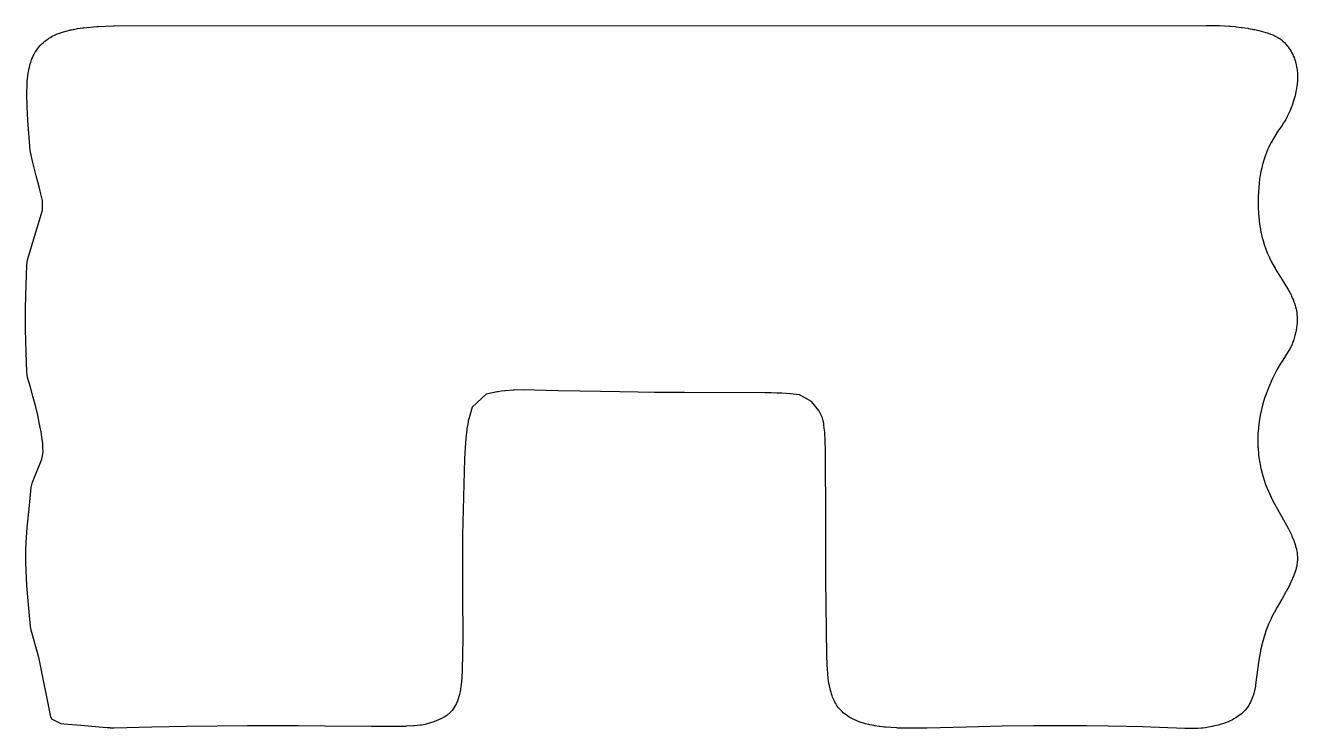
# Model space of a CAD drawing. Header units: millimetres. Extents: x 73.6 to 173.5, y -158 to -94.8.
# Drawn here: x 164.098 to 166.308, y -137.595 to -136.373 of the extents above; entities that cross this region are included whole.
import ezdxf

# ---------------------------------------------------------------- set-up
doc = ezdxf.new("R2010")
doc.units = ezdxf.units.MM
doc.layers.add('F.Mask', color=201, linetype='CONTINUOUS', true_color=0xd864ff)

msp = doc.modelspace()

# ---------------------------------------------------------------- linework, layer by layer
at = {"layer": 'F.Mask', "linetype": 'CONTINUOUS'}
for p, q in [((164.152119, -136.388207), (164.15776, -136.385969)), ((164.15776, -136.385969), (164.160129, -136.385127)), ((164.160129, -136.385127), (164.166714, -136.38305)), ((164.166714, -136.38305), (164.168763, -136.38247)), ((164.168763, -136.38247), (164.176328, -136.380578)), ((164.176328, -136.380578), (164.178177, -136.380169)), ((164.178177, -136.380169), (164.186796, -136.378507)), ((164.186796, -136.378507), (164.188338, -136.378245)), ((164.188338, -136.378245), (164.197695, -136.376871)), ((164.197695, -136.376871), (164.199665, -136.37664)), ((164.199665, -136.37664), (164.222336, -136.374625)), ((164.222336, -136.374625), (164.224305, -136.374508)), ((164.224305, -136.374508), (164.251028, -136.373684)), ((164.251028, -136.373684), (164.252114, -136.373667)), ((164.252114, -136.373667), (166.150172, -136.372751)), ((166.150172, -136.372751), (166.157582, -136.372742)), ((166.157582, -136.372742), (166.158484, -136.372751)), ((166.158484, -136.372751), (166.171452, -136.373038)), ((166.171452, -136.373038), (166.172645, -136.373083)), ((166.172645, -136.373083), (166.189874, -136.374016)), ((166.189874, -136.374016), (166.190952, -136.374092)), ((166.190952, -136.374092), (166.20024, -136.374887)), ((166.20024, -136.374887), (166.201234, -136.374986)), ((166.201234, -136.374986), (166.210954, -136.376074)), ((166.210954, -136.376074), (166.211957, -136.376202)), ((166.211957, -136.376202), (166.221818, -136.37762)), ((166.221818, -136.37762), (166.223036, -136.377818)), ((166.223036, -136.377818), (166.232537, -136.379541)), ((166.232537, -136.379541), (166.234133, -136.379869)), ((166.234133, -136.379869), (166.243089, -136.381921)), ((166.243089, -136.381921), (166.245053, -136.38243)), ((166.245053, -136.38243), (166.253146, -136.384784)), ((166.253146, -136.384784), (166.255601, -136.385597)), ((166.255601, -136.385597), (166.262886, -136.38831)), ((164.121495, -136.410245), (164.123886, -136.407506)), ((164.123886, -136.407506), (164.126482, -136.404835)), ((164.126482, -136.404835), (164.129234, -136.402288)), ((164.129234, -136.402288), (164.132025, -136.39996)), ((164.132025, -136.39996), (164.135315, -136.397494)), ((164.135315, -136.397494), (164.138106, -136.395603)), ((164.138106, -136.395603), (164.142064, -136.39319)), ((164.142064, -136.39319), (164.144847, -136.391661)), ((164.144847, -136.391661), (164.149581, -136.389333)), ((164.149581, -136.389333), (164.152119, -136.388207)), ((166.262886, -136.38831), (166.265038, -136.389194)), ((166.265038, -136.389194), (166.267707, -136.390395)), ((166.267707, -136.390395), (166.26941, -136.391219)), ((166.26941, -136.391219), (166.271914, -136.392518)), ((166.271914, -136.392518), (166.273824, -136.393585)), ((166.273824, -136.393585), (166.275779, -136.394758)), ((166.275779, -136.394758), (166.278018, -136.396221)), ((166.278018, -136.396221), (166.279565, -136.39732)), ((166.279565, -136.39732), (166.28176, -136.399014)), ((166.28176, -136.399014), (166.282814, -136.399898)), ((166.282814, -136.399898), (166.285319, -136.402215)), ((166.285319, -136.402215), (166.286095, -136.403007)), ((166.286095, -136.403007), (166.288152, -136.405302)), ((166.288152, -136.405302), (166.290354, -136.40799)), ((166.290354, -136.40799), (166.291928, -136.410064)), ((164.1089, -136.432376), (164.109989, -136.42961)), ((164.109989, -136.42961), (164.111774, -136.425582)), ((164.111774, -136.425582), (164.11325, -136.422637)), ((164.11325, -136.422637), (164.115193, -136.419178)), ((164.115193, -136.419178), (164.117088, -136.416173)), ((164.117088, -136.416173), (164.119225, -136.413136)), ((164.119225, -136.413136), (164.121495, -136.410245)), ((166.291928, -136.410064), (166.293959, -136.412959)), ((166.293959, -136.412959), (166.295335, -136.415081)), ((166.295335, -136.415081), (166.297089, -136.418013)), ((166.297089, -136.418013), (166.298307, -136.420223)), ((166.298307, -136.420223), (166.299793, -136.423168)), ((166.299793, -136.423168), (166.300848, -136.42546)), ((166.300848, -136.42546), (166.302091, -136.428439)), ((166.302091, -136.428439), (166.302939, -136.430683)), ((164.103477, -136.452941), (164.1046, -136.447184)), ((164.1046, -136.447184), (164.105096, -136.445013)), ((164.105096, -136.445013), (164.106506, -136.439619)), ((164.106506, -136.439619), (164.107299, -136.437003)), ((164.107299, -136.437003), (164.1089, -136.432376)), ((166.302939, -136.430683), (166.303998, -136.433807)), ((166.303998, -136.433807), (166.304652, -136.435963)), ((166.304652, -136.435963), (166.305505, -136.439141)), ((166.305505, -136.439141), (166.306005, -136.441263)), ((166.306005, -136.441263), (166.306667, -136.444522)), ((166.306667, -136.444522), (166.307018, -136.446564)), ((166.307018, -136.446564), (166.3075, -136.449966)), ((166.3075, -136.449966), (166.307713, -136.451837)), ((166.307713, -136.451837), (166.30801, -136.455314)), ((164.100637, -136.490986), (164.101184, -136.4735)), ((164.101184, -136.4735), (164.101381, -136.470732)), ((164.101381, -136.470732), (164.103043, -136.455777)), ((164.103043, -136.455777), (164.103477, -136.452941)), ((166.308091, -136.467895), (166.307474, -136.475532)), ((166.30801, -136.455314), (166.308116, -136.457101)), ((166.308201, -136.465595), (166.308091, -136.467895)), ((166.308116, -136.457101), (166.308234, -136.460667)), ((166.30825, -136.462325), (166.308201, -136.465595)), ((166.308234, -136.460667), (166.30825, -136.462325)), ((164.100628, -136.492791), (164.100637, -136.490986)), ((164.101074, -136.513151), (164.100628, -136.492791)), ((166.30387, -136.49504), (166.303356, -136.497008)), ((166.305525, -136.487861), (166.30387, -136.49504)), ((166.305976, -136.48555), (166.305525, -136.487861)), ((166.307144, -136.478275), (166.305976, -136.48555)), ((166.307474, -136.475532), (166.307144, -136.478275)), ((164.101119, -136.514301), (164.101074, -136.513151)), ((164.102411, -136.537267), (164.101119, -136.514301)), ((166.298079, -136.513339), (166.295863, -136.51892)), ((166.298615, -136.511896), (166.298079, -136.513339)), ((166.300828, -136.505505), (166.298615, -136.511896)), ((166.301347, -136.503877), (166.300828, -136.505505)), ((166.303356, -136.497008), (166.301347, -136.503877)), ((164.102464, -136.538041), (164.102411, -136.537267)), ((164.106548, -136.59004), (164.102464, -136.538041)), ((166.284977, -136.54079), (166.284075, -136.542219)), ((166.286664, -136.537969), (166.284977, -136.54079)), ((166.287656, -136.536197), (166.286664, -136.537969)), ((166.290053, -136.531605), (166.287656, -136.536197)), ((166.290843, -136.529991), (166.290053, -136.531605)), ((166.295166, -136.520553), (166.290843, -136.529991)), ((166.295863, -136.51892), (166.295166, -136.520553)), ((166.270245, -136.562589), (166.266178, -136.56918)), ((166.274161, -136.556665), (166.270245, -136.562589)), ((166.281285, -136.5464), (166.274161, -136.556665)), ((166.281577, -136.545969), (166.281285, -136.5464)), ((166.284075, -136.542219), (166.281577, -136.545969)), ((166.258123, -136.584509), (166.256172, -136.588861)), ((166.260095, -136.580392), (166.258123, -136.584509)), ((166.26211, -136.576461), (166.260095, -136.580392)), ((166.266178, -136.56918), (166.26211, -136.576461)), ((164.107411, -136.595479), (164.106548, -136.59004)), ((164.110602, -136.608725), (164.107411, -136.595479)), ((166.250695, -136.603379), (166.24902, -136.608725)), ((166.252445, -136.598301), (166.250695, -136.603379)), ((166.254281, -136.59346), (166.252445, -136.598301)), ((166.256172, -136.588861), (166.254281, -136.59346)), ((164.110623, -136.608813), (164.110602, -136.608725)), ((164.113966, -136.622514), (164.110623, -136.608813)), ((164.114007, -136.622684), (164.113966, -136.622514)), ((164.116917, -136.634409), (164.114007, -136.622684)), ((166.244652, -136.626447), (166.243454, -136.632934)), ((166.245992, -136.620252), (166.244652, -136.626447)), ((166.247456, -136.614314), (166.245992, -136.620252)), ((166.24902, -136.608725), (166.247456, -136.614314)), ((164.116922, -136.634428), (164.116917, -136.634409)), ((164.119471, -136.644519), (164.116922, -136.634428)), ((164.119526, -136.644735), (164.119471, -136.644519)), ((164.121696, -136.653208), (164.119525, -136.644735)), ((164.119525, -136.644735), (164.119526, -136.644735)), ((166.241499, -136.646919), (166.240777, -136.654374)), ((166.242396, -136.639759), (166.241499, -136.646919)), ((166.243454, -136.632934), (166.242396, -136.639759)), ((164.121697, -136.653208), (164.121696, -136.653208)), ((164.121733, -136.653349), (164.121697, -136.653208)), ((164.123641, -136.660637), (164.121733, -136.653349)), ((164.123644, -136.660651), (164.12364, -136.660637)), ((164.12364, -136.660637), (164.123641, -136.660637)), ((164.123645, -136.660651), (164.123644, -136.660651)), ((164.127986, -136.677061), (164.123645, -136.660651)), ((166.239898, -136.670428), (166.239764, -136.678987)), ((166.240238, -136.662209), (166.239898, -136.670428)), ((166.240777, -136.654374), (166.240238, -136.662209)), ((164.101819, -136.780008), (164.127714, -136.693663)), ((164.127714, -136.693663), (164.127986, -136.677061)), ((166.239764, -136.678987), (166.239858, -136.687879)), ((166.239858, -136.687879), (166.240405, -136.700235)), ((166.240405, -136.700235), (166.241364, -136.711084)), ((166.241364, -136.711084), (166.241528, -136.712532)), ((166.241528, -136.712532), (166.242832, -136.722008)), ((166.242832, -136.722008), (166.243045, -136.723338)), ((166.243045, -136.723338), (166.244653, -136.732089)), ((166.244653, -136.732089), (166.244958, -136.733548)), ((166.244958, -136.733548), (166.246878, -136.7417)), ((166.246878, -136.7417), (166.247232, -136.74306)), ((166.247232, -136.74306), (166.249408, -136.750676)), ((166.249408, -136.750676), (166.249832, -136.75204)), ((166.249832, -136.75204), (166.252445, -136.759773)), ((166.252445, -136.759773), (166.255532, -136.767743)), ((164.100366, -136.788947), (164.101819, -136.780008)), ((166.255532, -136.767743), (166.258809, -136.775239)), ((166.258809, -136.775239), (166.261933, -136.781688)), ((166.261933, -136.781688), (166.262612, -136.783005)), ((166.262612, -136.783005), (166.26913, -136.794922)), ((164.098715, -136.842672), (164.100366, -136.788947)), ((166.26913, -136.794922), (166.26995, -136.796328)), ((166.26995, -136.796328), (166.284264, -136.819424)), ((166.284264, -136.819424), (166.284264, -136.819425)), ((166.284264, -136.819425), (166.284466, -136.819753)), ((166.284466, -136.819753), (166.290777, -136.830072)), ((164.098275, -136.863487), (164.098714, -136.84272)), ((164.098713, -136.842719), (164.098715, -136.842672)), ((164.098714, -136.84272), (164.098713, -136.842719)), ((166.290777, -136.830072), (166.291767, -136.831796)), ((166.291767, -136.831796), (166.296878, -136.841289)), ((166.296878, -136.841289), (166.297923, -136.843395)), ((166.297923, -136.843395), (166.299739, -136.847383)), ((166.299739, -136.847383), (166.300504, -136.849197)), ((166.300504, -136.849197), (166.302069, -136.853218)), ((164.098135, -136.881783), (164.098273, -136.863613)), ((164.098273, -136.863613), (164.098275, -136.863487)), ((166.302069, -136.853218), (166.302856, -136.855462)), ((166.302856, -136.855462), (166.304084, -136.859386)), ((166.304084, -136.859386), (166.304744, -136.861793)), ((166.304744, -136.861793), (166.305677, -136.865737)), ((166.305677, -136.865737), (166.306209, -136.868465)), ((166.306209, -136.868465), (166.306818, -136.872421)), ((166.306818, -136.872421), (166.307142, -136.8753)), ((164.098135, -136.882457), (164.098135, -136.881783)), ((164.098304, -136.900414), (164.098135, -136.882457)), ((166.307341, -136.889706), (166.306883, -136.894782)), ((166.307142, -136.8753), (166.30744, -136.879506)), ((166.30748, -136.886921), (166.307341, -136.889706)), ((166.30744, -136.879506), (166.307526, -136.882329)), ((166.307526, -136.882329), (166.30748, -136.886921)), ((164.098312, -136.900946), (164.098304, -136.900414)), ((164.09878, -136.921434), (164.098312, -136.900946)), ((166.303067, -136.91382), (166.300914, -136.920867)), ((166.303638, -136.911718), (166.303067, -136.91382)), ((166.305146, -136.905379), (166.303638, -136.911718)), ((166.305627, -136.902981), (166.305146, -136.905379)), ((166.306557, -136.897335), (166.305627, -136.902981)), ((166.306883, -136.894782), (166.306557, -136.897335)), ((164.098791, -136.921858), (164.09878, -136.921434)), ((164.100558, -136.976193), (164.098791, -136.921858)), ((166.294934, -136.934948), (166.279567, -136.95906)), ((166.298256, -136.928246), (166.294934, -136.934948)), ((166.300282, -136.922745), (166.298256, -136.928246)), ((166.300914, -136.920867), (166.300282, -136.922745)), ((166.278782, -136.960364), (166.272451, -136.971506)), ((166.279567, -136.95906), (166.278782, -136.960364)), ((164.101924, -136.984787), (164.100558, -136.976193)), ((166.271779, -136.972756), (166.26476, -136.986595)), ((166.272451, -136.971506), (166.271779, -136.972756)), ((164.106732, -137.001339), (164.101924, -136.984787)), ((164.1117, -137.019358), (164.106732, -137.001339)), ((166.257637, -137.002839), (166.254269, -137.01164)), ((166.261155, -136.994492), (166.257637, -137.002839)), ((166.26476, -136.986595), (166.261155, -136.994492)), ((164.115907, -137.035548), (164.1117, -137.019358)), ((164.898548, -137.013726), (164.874165, -137.036414)), ((164.917952, -137.009631), (164.898548, -137.013726)), ((164.919384, -137.009365), (164.917952, -137.009631)), ((164.924872, -137.008483), (164.919384, -137.009365)), ((164.930776, -137.007778), (164.924872, -137.008483)), ((164.932255, -137.007638), (164.930776, -137.007778)), ((164.945651, -137.006707), (164.932255, -137.007638)), ((164.947138, -137.00664), (164.945651, -137.006707)), ((164.963248, -137.006322), (164.947138, -137.00664)), ((164.982315, -137.006586), (164.963248, -137.006322)), ((165.022874, -137.00764), (164.982315, -137.006586)), ((165.022875, -137.00764), (165.022874, -137.00764)), ((165.023082, -137.007645), (165.022875, -137.00764)), ((165.061241, -137.008515), (165.023081, -137.007645)), ((165.023081, -137.007645), (165.023082, -137.007645)), ((165.096977, -137.009235), (165.061241, -137.008515)), ((165.097086, -137.009237), (165.096977, -137.009235)), ((165.1306, -137.009824), (165.097085, -137.009237)), ((165.097085, -137.009237), (165.097086, -137.009237)), ((165.130615, -137.009824), (165.1306, -137.009824)), ((165.161806, -137.010273), (165.130615, -137.009824)), ((165.161886, -137.010274), (165.161806, -137.010273)), ((165.161887, -137.010274), (165.161886, -137.010274)), ((165.191016, -137.010626), (165.161887, -137.010274)), ((165.191156, -137.010627), (165.191015, -137.010626)), ((165.191015, -137.010626), (165.191016, -137.010626)), ((165.243071, -137.011048), (165.191156, -137.010627)), ((165.243221, -137.011049), (165.243071, -137.011048)), ((165.38269, -137.01145), (165.243221, -137.011049)), ((165.393568, -137.011604), (165.38269, -137.01145)), ((165.403496, -137.011838), (165.393568, -137.011604)), ((165.412301, -137.012178), (165.403496, -137.011838)), ((165.420037, -137.012597), (165.412301, -137.012178)), ((165.426963, -137.013155), (165.420037, -137.012597)), ((165.442893, -137.014947), (165.426963, -137.013155)), ((165.46354, -137.026199), (165.442893, -137.014947)), ((165.476707, -137.042322), (165.46354, -137.026199)), ((166.251104, -137.020818), (166.248209, -137.030391)), ((166.254269, -137.01164), (166.251104, -137.020818)), ((164.119388, -137.049946), (164.115907, -137.035548)), ((164.874165, -137.036414), (164.868846, -137.054921)), ((165.482849, -137.055005), (165.476707, -137.042322)), ((166.245606, -137.040346), (166.243513, -137.04999)), ((166.248209, -137.030391), (166.245606, -137.040346)), ((164.122204, -137.062686), (164.119388, -137.049946)), ((164.123389, -137.068449), (164.122204, -137.062686)), ((164.124432, -137.07387), (164.123389, -137.068449)), ((164.867098, -137.062395), (164.865084, -137.073978)), ((164.867461, -137.060628), (164.867098, -137.062395)), ((164.868484, -137.056303), (164.867461, -137.060628)), ((164.868846, -137.054921), (164.868484, -137.056303)), ((165.484989, -137.0647), (165.482849, -137.055005)), ((165.485459, -137.067418), (165.484989, -137.0647)), ((165.486649, -137.076861), (165.485459, -137.067418)), ((166.241472, -137.061993), (166.240296, -137.071552)), ((166.241673, -137.060625), (166.241472, -137.061993)), ((166.243255, -137.051321), (166.241673, -137.060625)), ((166.243513, -137.04999), (166.243255, -137.051321)), ((164.125325, -137.078876), (164.124432, -137.07387)), ((164.126095, -137.08355), (164.125325, -137.078876)), ((164.12675, -137.08793), (164.126095, -137.08355)), ((164.127284, -137.091963), (164.12675, -137.08793)), ((164.128061, -137.099152), (164.127284, -137.091963)), ((164.863197, -137.089974), (164.861922, -137.10714)), ((164.864837, -137.075695), (164.863197, -137.089974)), ((164.865084, -137.073978), (164.864837, -137.075695)), ((165.486851, -137.079202), (165.486649, -137.076861)), ((165.488364, -137.111405), (165.486851, -137.079202)), ((166.239356, -137.084295), (166.239131, -137.094305)), ((166.23943, -137.082749), (166.239356, -137.084295)), ((166.240154, -137.072995), (166.23943, -137.082749)), ((166.240296, -137.071552), (166.240154, -137.072995)), ((164.126541, -137.126456), (164.128702, -137.114452)), ((164.128477, -137.105249), (164.128061, -137.099152)), ((164.128702, -137.114452), (164.128477, -137.105249)), ((164.861922, -137.10714), (164.860994, -137.126328)), ((165.488397, -137.112763), (165.488364, -137.111405)), ((165.488605, -137.236342), (165.488397, -137.112763)), ((166.239131, -137.094305), (166.239136, -137.095876)), ((166.239136, -137.095876), (166.239441, -137.106064)), ((166.239441, -137.106064), (166.239538, -137.107742)), ((166.239538, -137.107742), (166.240435, -137.118149)), ((164.110478, -137.166592), (164.126541, -137.126456)), ((164.860994, -137.126328), (164.857589, -137.258235)), ((166.240435, -137.118149), (166.24063, -137.119847)), ((166.24063, -137.119847), (166.24216, -137.130477)), ((166.24216, -137.130477), (166.242449, -137.132149)), ((166.242449, -137.132149), (166.244643, -137.143)), ((166.244643, -137.143), (166.245048, -137.144736)), ((166.245048, -137.144736), (166.247971, -137.155775)), ((166.247971, -137.155775), (166.248479, -137.157485)), ((166.248479, -137.157485), (166.252196, -137.168761)), ((164.104384, -137.212842), (164.108165, -137.175984)), ((164.108165, -137.175984), (164.110478, -137.166592)), ((166.252196, -137.168761), (166.252801, -137.170428)), ((166.252801, -137.170428), (166.257363, -137.181934)), ((166.257363, -137.181934), (166.258066, -137.183566)), ((166.258066, -137.183566), (166.263545, -137.195302)), ((166.263545, -137.195302), (166.264325, -137.196854)), ((166.264325, -137.196854), (166.271213, -137.209625)), ((164.101405, -137.24487), (164.104379, -137.212889)), ((164.104379, -137.212889), (164.104384, -137.212842)), ((166.271213, -137.209625), (166.286381, -137.236377)), ((164.099545, -137.271447), (164.101341, -137.245652)), ((164.101341, -137.245652), (164.101405, -137.24487)), ((165.488903, -137.335917), (165.488605, -137.236342)), ((166.286381, -137.236377), (166.286848, -137.23723)), ((166.286848, -137.23723), (166.292548, -137.247982)), ((166.292548, -137.247982), (166.293128, -137.249128)), ((164.857589, -137.258235), (164.857235, -137.360912)), ((166.293128, -137.249128), (166.297597, -137.258394)), ((166.297597, -137.258394), (166.2984, -137.260185)), ((166.2984, -137.260185), (166.301757, -137.268286)), ((166.301757, -137.268286), (166.302458, -137.27012)), ((166.302458, -137.27012), (166.303561, -137.273265)), ((164.098813, -137.295392), (164.09901, -137.284455)), ((164.09901, -137.284455), (164.099034, -137.283646)), ((164.099034, -137.283646), (164.09949, -137.272455)), ((164.09949, -137.272455), (164.099545, -137.271447)), ((166.303561, -137.273265), (166.304049, -137.274762)), ((166.304049, -137.274762), (166.30495, -137.277746)), ((166.30495, -137.277746), (166.305457, -137.27961)), ((166.305457, -137.27961), (166.306124, -137.282354)), ((166.306124, -137.282354), (166.306533, -137.284269)), ((166.306533, -137.284269), (166.306999, -137.286806)), ((166.306999, -137.286806), (166.307318, -137.28889)), ((166.307318, -137.28889), (166.307597, -137.291152)), ((166.307597, -137.291152), (166.307809, -137.293543)), ((164.098807, -137.296251), (164.098813, -137.295392)), ((164.09887, -137.307171), (164.098807, -137.296251)), ((164.098886, -137.308062), (164.09887, -137.307171)), ((164.099214, -137.319224), (164.098886, -137.308062)), ((166.306237, -137.314101), (166.305798, -137.316006)), ((166.306775, -137.311428), (166.306237, -137.314101)), ((166.307121, -137.309405), (166.306775, -137.311428)), ((166.307459, -137.306992), (166.307121, -137.309405)), ((166.307702, -137.30474), (166.307459, -137.306992)), ((166.307869, -137.302497), (166.307702, -137.30474)), ((166.307809, -137.293543), (166.30793, -137.295749)), ((166.307963, -137.300225), (166.307869, -137.302497)), ((166.30793, -137.295749), (166.307982, -137.297975)), ((166.307982, -137.297975), (166.307963, -137.300225)), ((164.099254, -137.320165), (164.099214, -137.319224)), ((164.100734, -137.346088), (164.099254, -137.320165)), ((165.488905, -137.336111), (165.488903, -137.335917)), ((165.490483, -137.467231), (165.488905, -137.336111)), ((166.29909, -137.335323), (166.294858, -137.344447)), ((166.299748, -137.333813), (166.29909, -137.335323)), ((166.301273, -137.330082), (166.299748, -137.333813)), ((166.301774, -137.328787), (166.301273, -137.330082)), ((166.303041, -137.325312), (166.301774, -137.328787)), ((166.303574, -137.323737), (166.303041, -137.325312)), ((166.304563, -137.320578), (166.303574, -137.323737)), ((166.305046, -137.318893), (166.304563, -137.320578)), ((166.305798, -137.316006), (166.305046, -137.318893)), ((164.100786, -137.346853), (164.100734, -137.346088)), ((164.103364, -137.378956), (164.100786, -137.346853)), ((166.288102, -137.357424), (166.281282, -137.369572)), ((166.288637, -137.356436), (166.288102, -137.357424)), ((166.294095, -137.345994), (166.288637, -137.356436)), ((166.294858, -137.344447), (166.294095, -137.345994)), ((164.103381, -137.379163), (164.103364, -137.378956)), ((164.106778, -137.417378), (164.103381, -137.379163)), ((164.857235, -137.360912), (164.857779, -137.437716)), ((166.28096, -137.370135), (166.272792, -137.384105)), ((166.281282, -137.369572), (166.28096, -137.370135)), ((166.266648, -137.395106), (166.262265, -137.403862)), ((166.267323, -137.393834), (166.266648, -137.395106)), ((166.272792, -137.384105), (166.267323, -137.393834)), ((164.107935, -137.423708), (164.106778, -137.417378)), ((164.121292, -137.471435), (164.107935, -137.423708)), ((166.25387, -137.423805), (166.250701, -137.433081)), ((166.257365, -137.414882), (166.25387, -137.423805)), ((166.257885, -137.413638), (166.257365, -137.414882)), ((166.261679, -137.405104), (166.257885, -137.413638)), ((166.262265, -137.403862), (166.261679, -137.405104)), ((164.857777, -137.438497), (164.857069, -137.49309)), ((164.857779, -137.437716), (164.857777, -137.438497)), ((166.247846, -137.442896), (166.244124, -137.458637)), ((166.248273, -137.441289), (166.247846, -137.442896)), ((166.250701, -137.433081), (166.248273, -137.441289)), ((165.490491, -137.467651), (165.490483, -137.467231)), ((165.490944, -137.483595), (165.490491, -137.467651)), ((166.243761, -137.460413), (166.241055, -137.47601)), ((166.244124, -137.458637), (166.243761, -137.460413)), ((164.121816, -137.473619), (164.121292, -137.471435)), ((164.142012, -137.574274), (164.121816, -137.473619)), ((165.491003, -137.484861), (165.490944, -137.483595)), ((165.491892, -137.498806), (165.491003, -137.484861)), ((166.241055, -137.47601), (166.237107, -137.505425)), ((164.856984, -137.495115), (164.855627, -137.51417)), ((164.857069, -137.49309), (164.856984, -137.495115)), ((165.492064, -137.500692), (165.491892, -137.498806)), ((165.493496, -137.512757), (165.492064, -137.500692)), ((165.493917, -137.515421), (165.493496, -137.512757)), ((166.237114, -137.505445), (166.23535, -137.518649)), ((166.237107, -137.505425), (166.237114, -137.505445)), ((164.853147, -137.531072), (164.852157, -137.535547)), ((164.855311, -137.516988), (164.853147, -137.531072)), ((164.855627, -137.51417), (164.855311, -137.516988)), ((165.495987, -137.525878), (165.493917, -137.515421)), ((165.496612, -137.528504), (165.495987, -137.525878)), ((165.497687, -137.532354), (165.496612, -137.528504)), ((165.498329, -137.534405), (165.497687, -137.532354)), ((165.499642, -137.538191), (165.498329, -137.534405)), ((166.232039, -137.53419), (166.230925, -137.537934)), ((166.23273, -137.531478), (166.232039, -137.53419)), ((166.234902, -137.521244), (166.23273, -137.531478)), ((166.23535, -137.518649), (166.234902, -137.521244)), ((164.844293, -137.556149), (164.839423, -137.563227)), ((164.846943, -137.551054), (164.844293, -137.556149)), ((164.84949, -137.544703), (164.846943, -137.551054)), ((164.852157, -137.535547), (164.84949, -137.544703)), ((165.500473, -137.540353), (165.499642, -137.538191)), ((165.501867, -137.543654), (165.500473, -137.540353)), ((165.502977, -137.546029), (165.501867, -137.543654)), ((165.504454, -137.548903), (165.502977, -137.546029)), ((165.505873, -137.551406), (165.504454, -137.548903)), ((165.507419, -137.55389), (165.505873, -137.551406)), ((165.509155, -137.556425), (165.507419, -137.55389)), ((165.510837, -137.558666), (165.509155, -137.556425)), ((166.223335, -137.554677), (166.221407, -137.557587)), ((166.224845, -137.552131), (166.223335, -137.554677)), ((166.226382, -137.549235), (166.224845, -137.552131)), ((166.227742, -137.546355), (166.226382, -137.549235)), ((166.228904, -137.543598), (166.227742, -137.546355)), ((166.230183, -137.540157), (166.228904, -137.543598)), ((166.230925, -137.537934), (166.230183, -137.540157)), ((164.144148, -137.578675), (164.142012, -137.574274)), ((164.15992, -137.586731), (164.144148, -137.578675)), ((164.820002, -137.578224), (164.811935, -137.581733)), ((164.825782, -137.57503), (164.820002, -137.578224)), ((164.830277, -137.571958), (164.825782, -137.57503)), ((164.836668, -137.566329), (164.830277, -137.571958)), ((164.839423, -137.563227), (164.836668, -137.566329)), ((165.512831, -137.561089), (165.510837, -137.558666)), ((165.514671, -137.563132), (165.512831, -137.561089)), ((165.516925, -137.565414), (165.514671, -137.563132)), ((165.519048, -137.567376), (165.516925, -137.565414)), ((165.521372, -137.569344), (165.519048, -137.567376)), ((165.523844, -137.571256), (165.521372, -137.569344)), ((165.526303, -137.572998), (165.523844, -137.571256)), ((165.529162, -137.574844), (165.526303, -137.572998)), ((165.531621, -137.576294), (165.529162, -137.574844)), ((165.535082, -137.578152), (165.531621, -137.576294)), ((165.537315, -137.57925), (165.535082, -137.578152)), ((165.541367, -137.581065), (165.537315, -137.57925)), ((166.195055, -137.579522), (166.190067, -137.581881)), ((166.197662, -137.578151), (166.195055, -137.579522)), ((166.20167, -137.575821), (166.197662, -137.578151)), ((166.204382, -137.574072), (166.20167, -137.575821)), ((166.207483, -137.571861), (166.204382, -137.574072)), ((166.210336, -137.569595), (166.207483, -137.571861)), ((166.212768, -137.567449), (166.210336, -137.569595)), ((166.215367, -137.564905), (166.212768, -137.567449)), ((166.217338, -137.562762), (166.215367, -137.564905)), ((166.219767, -137.559814), (166.217338, -137.562762)), ((166.221407, -137.557587), (166.219767, -137.559814)), ((164.164931, -137.587131), (164.15992, -137.586731)), ((164.194463, -137.589535), (164.164931, -137.587131)), ((164.194523, -137.589481), (164.194463, -137.589535)), ((164.23281, -137.59285), (164.194523, -137.589481)), ((164.232889, -137.592857), (164.23281, -137.59285)), ((164.240265, -137.593496), (164.232889, -137.592857)), ((164.240266, -137.593496), (164.240265, -137.593496)), ((164.240697, -137.593532), (164.240266, -137.593496)), ((164.242987, -137.593715), (164.240696, -137.593532)), ((164.240696, -137.593532), (164.240697, -137.593532)), ((164.242988, -137.593715), (164.242987, -137.593715)), ((164.243233, -137.593734), (164.242988, -137.593715)), ((164.245101, -137.593876), (164.243233, -137.593734)), ((164.245837, -137.593925), (164.245101, -137.593876)), ((164.246746, -137.593976), (164.245837, -137.593925)), ((164.248034, -137.594026), (164.246746, -137.593976)), ((164.248822, -137.594043), (164.248034, -137.594026)), ((164.249301, -137.594049), (164.248822, -137.594043)), ((164.250273, -137.594053), (164.249301, -137.594049)), ((164.250791, -137.594051), (164.250273, -137.594053)), ((164.252075, -137.594034), (164.250791, -137.594051)), ((164.252197, -137.594031), (164.252075, -137.594034)), ((164.317558, -137.592376), (164.252197, -137.594031)), ((164.377745, -137.591233), (164.317558, -137.592376)), ((164.48385, -137.590163), (164.377745, -137.591233)), ((164.571675, -137.590209), (164.48385, -137.590163)), ((164.618079, -137.590606), (164.571675, -137.590209)), ((164.618129, -137.590557), (164.618079, -137.590606)), ((164.699236, -137.59141), (164.618129, -137.590557)), ((164.699547, -137.591412), (164.699236, -137.59141)), ((164.741749, -137.591412), (164.699547, -137.591412)), ((164.742579, -137.591402), (164.741749, -137.591412)), ((164.758553, -137.591029), (164.742579, -137.591402)), ((164.759631, -137.590987), (164.758553, -137.591029)), ((164.772412, -137.590294), (164.759631, -137.590987)), ((164.774149, -137.590155), (164.772412, -137.590294)), ((164.78353, -137.589162), (164.774149, -137.590155)), ((164.786382, -137.588741), (164.78353, -137.589162)), ((164.792617, -137.587553), (164.786382, -137.588741)), ((164.796032, -137.586724), (164.792617, -137.587553)), ((164.807938, -137.583189), (164.796032, -137.586724)), ((164.811935, -137.581733), (164.807938, -137.583189)), ((165.543599, -137.581974), (165.541367, -137.581065)), ((165.548353, -137.583721), (165.543599, -137.581974)), ((165.550242, -137.584354), (165.548353, -137.583721)), ((165.55567, -137.585999), (165.550242, -137.584354)), ((165.557551, -137.586514), (165.55567, -137.585999)), ((165.563685, -137.588012), (165.557551, -137.586514)), ((165.565274, -137.588362), (165.563685, -137.588012)), ((165.572217, -137.589725), (165.565274, -137.588362)), ((165.573642, -137.589975), (165.572217, -137.589725)), ((165.581328, -137.591159), (165.573642, -137.589975)), ((165.582565, -137.591326), (165.581328, -137.591159)), ((165.590882, -137.592295), (165.582565, -137.591326)), ((165.59242, -137.592439), (165.590882, -137.592295)), ((165.61204, -137.593831), (165.59242, -137.592439)), ((165.613724, -137.593909), (165.61204, -137.593831)), ((165.636217, -137.594405), (165.613724, -137.593909)), ((165.637551, -137.59441), (165.636217, -137.594405)), ((165.66373, -137.594035), (165.637551, -137.59441)), ((165.664101, -137.594027), (165.66373, -137.594035)), ((165.733207, -137.592174), (165.664101, -137.594027)), ((165.795167, -137.590938), (165.733207, -137.592174)), ((165.85019, -137.590215), (165.795167, -137.590938)), ((165.898972, -137.589946), (165.85019, -137.590215)), ((165.941836, -137.590038), (165.898972, -137.589946)), ((165.978984, -137.590434), (165.941836, -137.590038)), ((166.011423, -137.591041), (165.978984, -137.590434)), ((166.03894, -137.591781), (166.011423, -137.591041)), ((166.112508, -137.5946), (166.03894, -137.591781)), ((166.112794, -137.594609), (166.112508, -137.5946)), ((166.12369, -137.594885), (166.112794, -137.594609)), ((166.124625, -137.594895), (166.12369, -137.594885)), ((166.132958, -137.594862), (166.124625, -137.594895)), ((166.134727, -137.59481), (166.132958, -137.594862)), ((166.14085, -137.59447), (166.134727, -137.59481)), ((166.143485, -137.594224), (166.14085, -137.59447)), ((166.14833, -137.593583), (166.143485, -137.594224)), ((166.150666, -137.593194), (166.14833, -137.593583)), ((166.160128, -137.591289), (166.150666, -137.593194)), ((166.161737, -137.590926), (166.160128, -137.591289)), ((166.17027, -137.588787), (166.161737, -137.590926)), ((166.172154, -137.588259), (166.17027, -137.588787)), ((166.179438, -137.58599), (166.172154, -137.588259)), ((166.181599, -137.585239), (166.179438, -137.58599)), ((166.18766, -137.58291), (166.181599, -137.585239)), ((166.190067, -137.581881), (166.18766, -137.58291))]:
    msp.add_line(p, q, dxfattribs=at)

doc.saveas('drawing.dxf')
